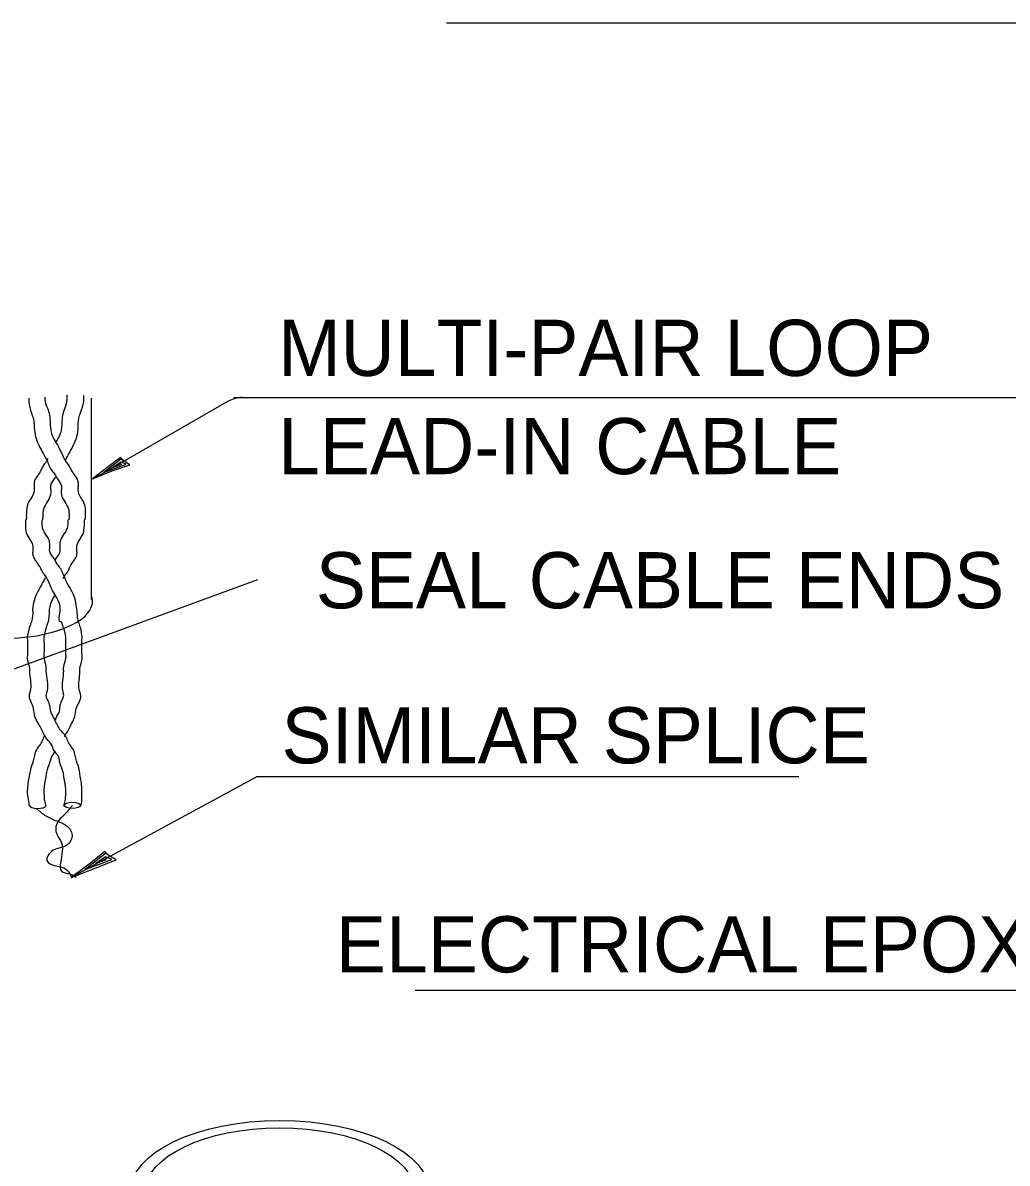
# Model space of a CAD drawing. Extents: x 17216 to 18874, y 6612 to 8544.
# Drawn here: x 18673.47 to 18708.53, y 8177.1 to 8217.72 of the extents above; entities that cross this region are included whole.
import ezdxf

# ---------------------------------------------------------------- set-up
doc = ezdxf.new("R2010")
doc.units = 0
for name, color, linetype in [('Design_EX_Roadway Notes', 7, 'Continuous'), ('Sheets_General Details', 7, 'Continuous'), ('Signals_PR_Detector Loop', 7, 'Continuous')]:
    doc.layers.add(name, color=color, linetype=linetype)

msp = doc.modelspace()

# ---------------------------------------------------------------- linework, layer by layer
at = {"layer": 'Design_EX_Roadway Notes'}
for p, q in [((18680.782, 8204.24), (18675.962, 8201.46)), ((18680.982, 8204.37), (18710.502, 8204.37)), ((18681.832, 8197.88), (18672.232, 8194.36)), ((18675.202, 8187.29), (18681.792, 8190.86)), ((18701.112, 8190.86), (18681.792, 8190.86)), ((18710.382, 8183.25), (18687.442, 8183.25))]:
    msp.add_line(p, q, dxfattribs=at)
for points in [[(18677.072, 8202.1), (18676.942, 8202.24), (18676.512, 8201.9), (18675.952, 8201.47), (18676.652, 8201.76), (18677.282, 8201.98), (18677.072, 8202.1), (18676.962, 8202.18), (18676.352, 8201.7), (18677.152, 8202), (18676.962, 8202.07), (18676.672, 8201.88), (18676.992, 8202)], [(18676.562, 8188.03), (18676.392, 8188.2), (18675.872, 8187.78), (18675.192, 8187.27), (18676.042, 8187.61), (18676.792, 8187.9), (18676.562, 8188.03), (18676.412, 8188.13), (18675.692, 8187.56), (18676.642, 8187.91), (18676.412, 8188.01), (18676.072, 8187.77), (18676.452, 8187.92)]]:
    msp.add_lwpolyline(points, dxfattribs=at)
msp.add_arc((18681.284, 8203.37), 1, 90, 119.8435, dxfattribs=at)
at = {"layer": 'Sheets_General Details'}
msp.add_line((18688.563, 8217.722), (18734.883, 8217.722), dxfattribs=at)
at = {"layer": 'Signals_PR_Detector Loop'}
for p, q in [((18675.912, 8197.18), (18675.912, 8204.35)), ((18673.592, 8200.01), (18673.592, 8200.07)), ((18674.182, 8200.01), (18674.182, 8200.07)), ((18675.112, 8200.01), (18675.112, 8200.07)), ((18675.692, 8200.01), (18675.692, 8200.07))]:
    msp.add_line(p, q, dxfattribs=at)
for centre, major_axis, ratio, start_param, end_param in [((18672.754, 8197.124), (3.198, 0), 0.417391, 3.057084, 6.442925), ((18673.996, 8189.839), (-0.291, 0), 0.37227, 0.002142, 3.088168)]:
    msp.add_ellipse(centre, major_axis=major_axis, ratio=ratio, start_param=start_param, end_param=end_param, dxfattribs=at)
for centre, major_axis, ratio in [((18675.232, 8189.843), (-0.291, 0), 0.37227), ((18682.621, 8176.053), (5.339, 0), 0.48), ((18682.619, 8176.05), (4.805, 0), 0.48)]:
    msp.add_ellipse(centre, major_axis=major_axis, ratio=ratio, dxfattribs=at)
for points in [[(18673.682, 8204.35), (18673.682, 8204.23), (18673.772, 8203.82), (18673.832, 8203.64), (18673.882, 8203.21), (18673.942, 8202.91), (18674.242, 8202.29), (18674.322, 8202.14), (18674.492, 8201.78), (18674.612, 8201.63), (18674.672, 8201.51), (18674.842, 8201.21), (18674.842, 8201.2), (18674.842, 8200.91), (18675.092, 8200.4), (18675.112, 8200.23), (18675.112, 8200.07)], [(18674.252, 8204.39), (18674.252, 8204.3), (18674.342, 8203.99), (18674.412, 8203.75), (18674.452, 8203.29), (18674.492, 8203.09), (18674.772, 8202.55), (18674.842, 8202.4), (18675.002, 8202.09), (18675.112, 8201.93), (18675.192, 8201.78), (18675.432, 8201.35), (18675.432, 8201.2), (18675.432, 8201.05), (18675.612, 8200.67)], [(18675.032, 8204.47), (18675.032, 8204.45), (18675.032, 8204.3), (18674.962, 8203.99), (18674.882, 8203.75), (18674.842, 8203.29), (18674.802, 8203.09), (18674.632, 8202.76)], [(18675.622, 8204.44), (18675.622, 8204.23), (18675.512, 8203.82), (18675.452, 8203.64), (18675.422, 8203.21), (18675.362, 8202.91), (18675.052, 8202.29), (18674.992, 8202.17)], [(18674.352, 8202.2), (18674.302, 8202.09), (18674.182, 8201.93), (18674.112, 8201.78), (18673.872, 8201.35), (18673.872, 8201.2), (18673.872, 8201.05), (18673.642, 8200.58), (18673.592, 8200.27), (18673.592, 8200.07)], [(18674.652, 8201.56), (18674.612, 8201.51), (18674.452, 8201.21), (18674.452, 8201.2), (18674.452, 8200.91), (18674.202, 8200.4), (18674.182, 8200.23), (18674.182, 8200.07)], [(18675.612, 8200.67), (18675.652, 8200.58), (18675.692, 8200.27), (18675.692, 8200.07)], [(18674.852, 8196.37), (18674.842, 8196.37), (18674.802, 8196.83), (18674.772, 8197.03), (18674.492, 8197.57), (18674.422, 8197.73), (18674.262, 8198.03), (18674.152, 8198.19), (18674.072, 8198.35), (18673.832, 8198.77), (18673.832, 8198.93), (18673.832, 8199.08), (18673.602, 8199.55), (18673.572, 8199.86), (18673.572, 8200.01)], [(18675.412, 8196.62), (18675.382, 8196.91), (18675.322, 8197.22), (18675.012, 8197.83), (18674.942, 8197.99), (18674.762, 8198.35), (18674.652, 8198.5), (18674.592, 8198.62), (18674.422, 8198.92), (18674.422, 8198.93), (18674.422, 8199.22), (18674.172, 8199.72), (18674.152, 8199.89), (18674.152, 8200.01)], [(18674.612, 8198.57), (18674.642, 8198.62), (18674.802, 8198.92), (18674.802, 8198.93), (18674.802, 8199.22), (18675.052, 8199.72), (18675.082, 8199.89), (18675.082, 8200.01)], [(18674.902, 8197.93), (18674.962, 8198.03), (18675.082, 8198.19), (18675.152, 8198.35), (18675.392, 8198.77), (18675.392, 8198.93), (18675.392, 8199.08), (18675.622, 8199.55), (18675.652, 8199.77)], [(18675.652, 8199.77), (18675.662, 8199.86), (18675.662, 8200.01)], [(18673.672, 8196.03), (18673.752, 8196.3), (18673.812, 8196.49), (18673.832, 8196.91), (18673.902, 8197.22), (18674.212, 8197.83), (18674.272, 8197.95)], [(18674.302, 8196.13), (18674.302, 8196.14), (18674.372, 8196.37), (18674.422, 8196.83), (18674.462, 8197.03), (18674.632, 8197.37)], [(18674.952, 8192.3), (18675.132, 8192.61), (18675.212, 8192.77), (18675.322, 8193.01), (18675.372, 8193.29), (18675.532, 8193.75), (18675.472, 8193.98), (18675.502, 8194.61), (18675.502, 8194.71), (18675.572, 8195.02), (18675.572, 8195.24), (18675.572, 8195.68), (18675.572, 8195.9), (18675.482, 8196.3), (18675.422, 8196.49), (18675.412, 8196.62)], [(18675.522, 8189.82), (18675.552, 8189.9), (18675.572, 8190.2), (18675.572, 8190.44), (18675.502, 8190.95), (18675.462, 8191.18), (18675.352, 8191.52), (18675.312, 8191.72), (18675.082, 8192.11), (18675.002, 8192.3), (18674.802, 8192.53), (18674.612, 8192.88), (18674.532, 8193.04), (18674.462, 8193.19), (18674.422, 8193.43), (18674.302, 8193.77), (18674.342, 8193.93), (18674.302, 8194.63), (18674.302, 8194.78), (18674.232, 8195.09), (18674.232, 8195.24), (18674.232, 8195.68), (18674.232, 8195.83), (18674.302, 8196.13)], [(18674.602, 8192.87), (18674.612, 8192.88), (18674.692, 8193.04), (18674.772, 8193.19), (18674.802, 8193.43), (18674.922, 8193.77), (18674.892, 8193.93), (18674.922, 8194.63), (18674.922, 8194.78), (18675.002, 8195.09), (18675.002, 8195.24), (18675.002, 8195.68), (18675.002, 8195.83), (18674.922, 8196.14), (18674.852, 8196.37)], [(18674.922, 8189.82), (18674.972, 8190.01), (18675.002, 8190.25), (18675.002, 8190.4), (18674.932, 8190.85), (18674.902, 8191.03), (18674.782, 8191.37), (18674.762, 8191.51), (18674.552, 8191.85), (18674.492, 8192), (18674.322, 8192.21), (18674.102, 8192.61), (18674.012, 8192.77), (18673.892, 8193.01), (18673.852, 8193.29), (18673.702, 8193.75), (18673.752, 8193.98), (18673.712, 8194.61), (18673.712, 8194.71), (18673.642, 8195.02), (18673.642, 8195.24), (18673.642, 8195.68), (18673.642, 8195.9), (18673.672, 8196.03)], [(18673.702, 8189.82), (18673.692, 8189.9), (18673.642, 8190.2), (18673.642, 8190.44), (18673.712, 8190.95), (18673.762, 8191.18), (18673.872, 8191.52), (18673.912, 8191.72), (18674.152, 8192.11), (18674.232, 8192.3), (18674.252, 8192.33)], [(18674.302, 8189.82), (18674.252, 8190.01), (18674.232, 8190.25), (18674.232, 8190.4), (18674.292, 8190.85), (18674.322, 8191.03), (18674.432, 8191.37), (18674.472, 8191.51), (18674.632, 8191.78)], [(18673.962, 8189.72), (18674.282, 8189.47), (18674.672, 8189.29), (18674.972, 8189.15), (18675.212, 8188.84), (18675.112, 8188.49), (18674.802, 8188.33), (18674.472, 8188.19), (18674.322, 8187.88), (18674.692, 8187.68), (18674.992, 8187.58), (18675.212, 8187.26)], [(18675.232, 8189.84), (18674.972, 8189.54), (18674.672, 8189.18), (18674.672, 8188.82), (18674.842, 8188.51), (18674.872, 8188.21), (18674.812, 8187.8), (18674.842, 8187.5), (18675.142, 8187.4), (18675.362, 8187.28)]]:
    msp.add_spline(points, degree=3, dxfattribs=at)

# ---------------------------------------------------------------- texts
at = {"layer": 'Design_EX_Roadway Notes'}
for s, p in [('MULTI-PAIR LOOP', (18682.562, 8205.142)), ('LEAD-IN CABLE', (18682.562, 8201.642)), ('SEAL CABLE ENDS', (18683.904, 8196.864)), ('SIMILAR SPLICE', (18682.683, 8191.339)), ('ELECTRICAL EPOXY', (18684.621, 8183.892))]:
    msp.add_text(s, height=2, dxfattribs=at).set_placement(p)

doc.saveas('drawing.dxf')
